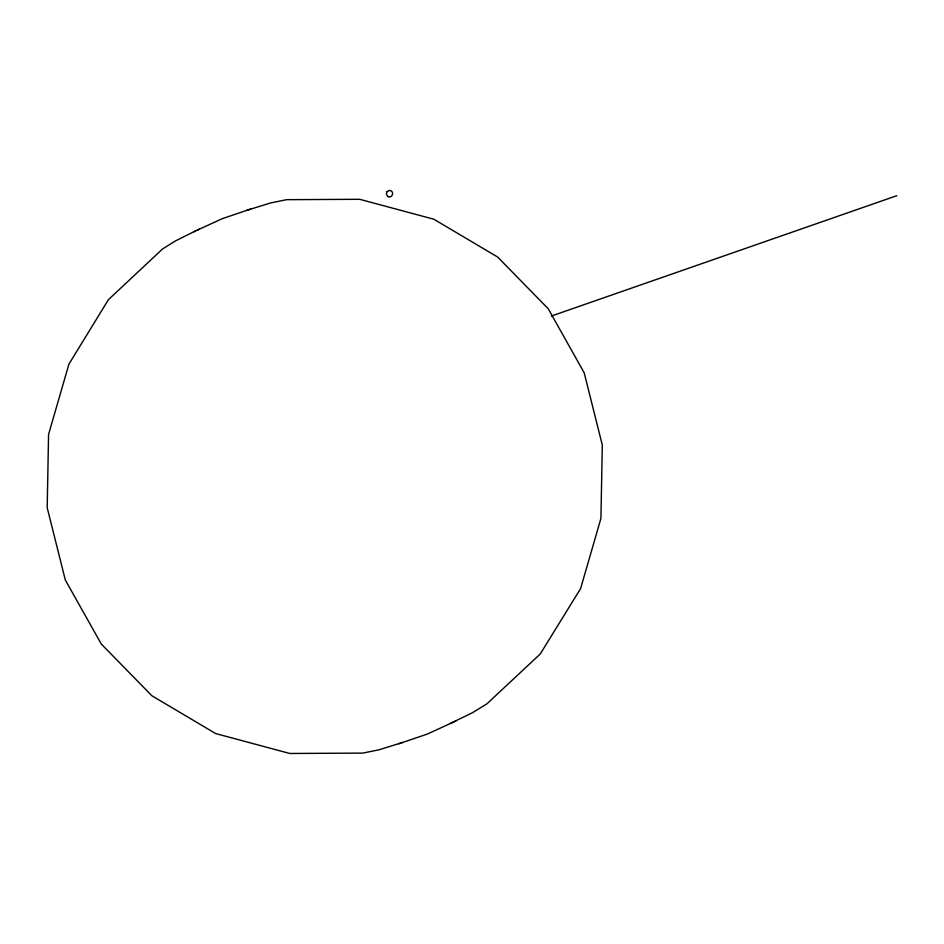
<?xml version="1.0" encoding="UTF-8"?>
<svg xmlns="http://www.w3.org/2000/svg" width="944" height="944" viewBox="0 0 944 944"><rect width="100%" height="100%" fill="white"/><g stroke="black" fill="none" stroke-linecap="round" stroke-linejoin="round"><path stroke-width="1.42" d="M387.016 191.679L386.332 194.051L387.547 196.222M387.064 191.632L389.081 190.499M195.467 230.961L175.466 240.921L162.533 248.992L108.43 299.649L68.912 364.183L48.569 434.417L47.2 507.742L65.313 579.994L101.279 644.02L151.866 695.74L215.633 733.547L289.784 753.477L362.803 753.1L379.075 749.784L402.71 742.421M450.217 723.552L472.614 712.637L486.974 703.787L540.228 654.015L580.595 588.596L600.927 518.362L602.307 445.037L584.183 372.786L548.228 308.747L497.641 257.039L433.874 219.232L359.711 199.302L286.693 199.668L270.432 202.995L246.797 210.347M193.591 231.835L222.206 218.701L250.774 209.002M455.917 720.945L427.302 734.078L398.734 743.778M197.367 230.1L199.29 229.215M551.414 316.039L896.8 195.703M389.129 190.499L389.907 190.487M389.978 190.499C394.899 191.372 392.138 198.594 388.303 196.659M387.559 196.234L388.279 196.659"/></g></svg>
